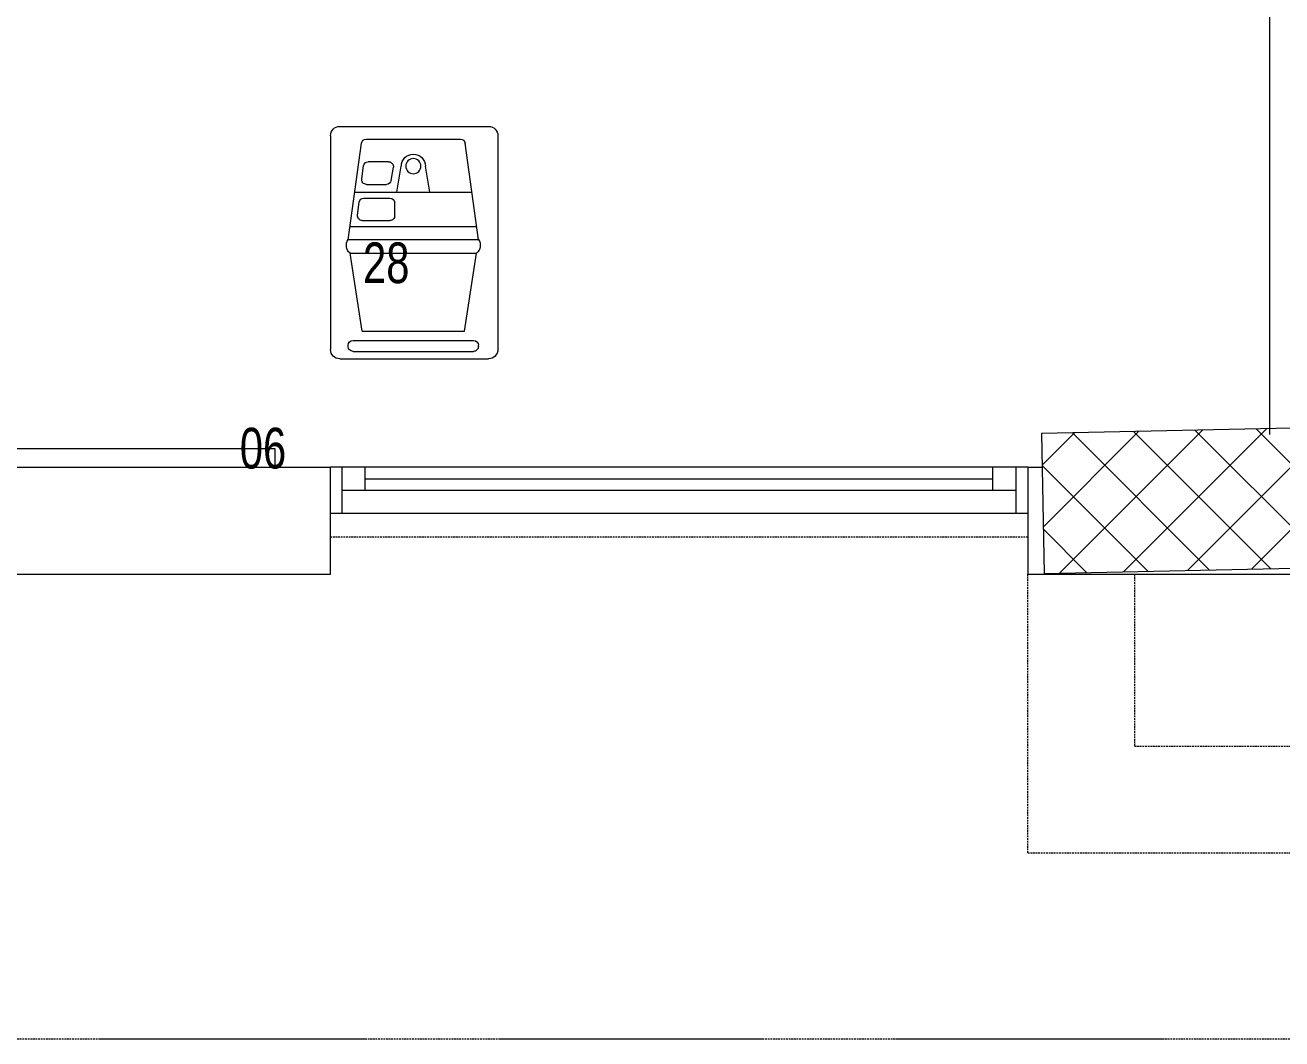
# Model space of a CAD drawing. Header units: millimetres. Extents: x -2143172 to 5255, y -610845 to 279739.
# Drawn here: x -1251768 to -1249064, y -33765 to -31584 of the extents above; entities that cross this region are included whole.
import ezdxf

# ---------------------------------------------------------------- set-up
doc = ezdxf.new("R2010")
doc.units = ezdxf.units.MM
doc.header["$LTSCALE"] = 30
doc.linetypes.add('HIDDEN', pattern=[9.525, 6.35, -3.175])
doc.linetypes.add('HIDDEN2', pattern=[0.1875, 0.125, -0.0625])
doc.layers.get('0').update_dxf_attribs({"lineweight": 5})
for name, color, linetype, lineweight in [('72_EGR_EQP_TAG', 142, 'Continuous', 5), ('Aluminum', 7, 'Continuous', 5), ('C-HYDR-CTCH', 6, 'Continuous', 5), ('Hatch', 252, 'Continuous', 5), ('LOADING', 163, 'Continuous', 5), ('Proj', 7, 'HIDDEN2', 5), ('Structure', 20, 'Continuous', 5), ('Walls', 32, 'Continuous', 5)]:
    doc.layers.add(name, color=color, linetype=linetype, lineweight=lineweight)
doc.styles.add('X3G_ENTITY_257CFD', font='swisscl.ttf', dxfattribs={"height": 200})

# ---------------------------------------------------------------- blocks, each defined once
blk = doc.blocks.new('A$C47696aed')
at = {"layer": 'Hatch'}
h = blk.add_hatch(dxfattribs=at)
h.set_pattern_fill('ANSI37', color=256, scale=30)
h.paths.add_polyline_path([(50952.7, 21917.9), (50348.7, 21909.7), (50352.6, 21621.3), (50956.6, 21629.5)])
h.paths.add_polyline_path([(43791.9, 21910.1), (43208.4, 21904.7), (43188.5, 21613.3), (43772, 21618.7)])
h.paths.add_polyline_path([(29414.9, 21902.8), (28815.8, 21898.7), (28810.1, 21605.6), (29409.2, 21609.7)])
h.paths.add_polyline_path([(36600.2, 21904.9), (35999, 21897.4), (35990.7, 21611.8), (36591.9, 21619.3)])
h.paths.add_polyline_path([(22195.7, 21912), (21589.3, 21890.2), (21603.8, 21597.6), (22210.2, 21619.5)])
h.paths.add_polyline_path([(15459.1, 21901.7), (14237.2, 21925.6), (14230.7, 21629.5), (15452.7, 21605.5)])
h.paths.add_polyline_path([(15473.2, 14701.6), (14258.2, 14685.8), (14244.7, 14393.4), (15459.7, 14409.1)])
h.paths.add_polyline_path([(15447.1, 7508.4), (14244, 7492.4), (14238.3, 7199.4), (15441.4, 7215.3)])
h.paths.add_polyline_path([(15465.6, 309.7), (14269, 298.3), (14271.8, 3.8), (15468.5, 15.2)])
h.paths.add_polyline_path([(7830.6, 311.8), (7227.1, 308.1), (7237.7, 22.6), (7841.3, 26.3)])
h.paths.add_polyline_path([(7815.2, 7509.8), (7218.4, 7511.4), (7218.2, 7210.2), (7815.1, 7208.6)])
h.paths.add_polyline_path([(7825.1, 14699.4), (7205.8, 14700.6), (7195.2, 14397.6), (7814.5, 14396.4)])
h.paths.add_polyline_path([(7801.7, 21878.7), (7201.1, 21893.2), (7197.5, 21603.6), (7798.1, 21589.1)])
h.paths.add_polyline_path([(602.6, 21876.9), (0, 21899.6), (1.9, 21611.2), (604.5, 21588.5)])
h.paths.add_polyline_path([(610.4, 7498.6), (8.3, 7491.6), (11.7, 7200), (613.7, 7206.9)])
h.paths.add_polyline_path([(627.9, 303.9), (29.5, 302.9), (34.3, 2.3), (632.7, 3.3)])
h.paths.add_polyline_path([(22214.6, 317.2), (21608.9, 304.3), (21614.6, 3.1), (22220.3, 16)])
h.paths.add_polyline_path([(22208.1, 7509.7), (21613.7, 7492.1), (21615.8, 7195.5), (22210.2, 7213.1)])
h.paths.add_polyline_path([(22199.3, 14717.7), (21600.4, 14710), (21604.4, 14409.9), (22203.4, 14417.6)])
h.paths.add_polyline_path([(29399.7, 14702.4), (28797.7, 14707.1), (28802, 14415), (29403.9, 14410.3)])
h.paths.add_polyline_path([(29403.4, 7519.8), (28799.6, 7502.2), (28813, 7202.1), (29413.1, 7223.2)])
h.paths.add_polyline_path([(29419.5, 303.8), (28815.7, 310.4), (28813.3, 24.7), (29417.2, 18.1)])
h.paths.add_polyline_path([(36618, 314.2), (36020.7, 299.7), (36029.7, 0), (36627, 14.6)])
h.paths.add_polyline_path([(36610.7, 7502.6), (36009.5, 7504.5), (36010.6, 7207.3), (36611.9, 7205.4)])
h.paths.add_polyline_path([(36574.3, 14706.4), (35993.4, 14711.1), (36013.1, 14421.3), (36594, 14416.6)])
h.paths.add_polyline_path([(43777.6, 14705.7), (43180, 14719.4), (43182, 14427.5), (43779.6, 14413.8)])
h.paths.add_polyline_path([(43778.6, 7507.1), (43210.2, 7499.5), (43212, 7205.4), (43780.5, 7213)])
h.paths.add_polyline_path([(43815.7, 310), (43210.4, 307.3), (43211.8, 2.8), (43817, 5.4)])
h.paths.add_polyline_path([(50989.9, 309.5), (50401.9, 325.5), (50388.7, 18.3), (50976.7, 2.3)])
h.paths.add_polyline_path([(50974.1, 7508.9), (50370.9, 7510), (50368.9, 7213.4), (50972.2, 7212.3)])
at = {"layer": 'C-HYDR-CTCH', "color": 4, "flags": 128}
blk.add_lwpolyline([(21608.9, 304.3), (21614.6, 3.1), (22220.3, 16), (22214.6, 317.2), (21608.9, 304.3)], dxfattribs=at)
blk = doc.blocks.new('*X58')
at = {"color": 0}
for p, q in [((5, 3), (5, 3)), ((5, 3), (5, 3)), ((5, 3), (5, 3)), ((5, 3), (5, 3)), ((5, 3), (5, 3)), ((5, 3), (5, 3)), ((5, 3), (5, 3)), ((5, 3), (5, 3)), ((5, 3), (5, 3)), ((5, 3), (5, 3)), ((5, 3), (5, 3)), ((5, 3), (5, 3)), ((5, 3), (5, 3)), ((5, 3), (5, 3)), ((5, 3), (5, 3)), ((5, 3), (5, 3)), ((5, 3), (5, 3)), ((5, 3), (5, 3)), ((5, 3), (5, 3)), ((5, 3), (5, 3)), ((5, 3), (5, 3)), ((5, 3), (5, 3)), ((5, 3), (5, 3)), ((5, 3), (5, 3)), ((5, 3), (5, 3)), ((5, 3), (5, 3)), ((5, 3), (5, 3)), ((5, 3), (5, 3)), ((5, 3), (5, 3)), ((5, 3), (5, 3)), ((5, 3), (5, 3)), ((5, 3), (5, 3)), ((5, 3), (5, 3)), ((5, 3), (5, 3)), ((5, 3), (5, 3)), ((5, 3), (5, 3)), ((5, 3), (5, 3)), ((5, 3), (5, 3)), ((5, 3), (5, 3)), ((5, 3), (5, 3)), ((5, 3), (5, 3)), ((5, 3), (5, 3)), ((5, 3), (5, 3)), ((5, 3), (5, 3)), ((5, 3), (5, 3)), ((5, 3), (5, 3)), ((5, 3), (5, 3)), ((5, 3), (5, 3)), ((5, 3), (5, 3)), ((5, 3), (5, 3)), ((5, 3), (5, 3)), ((5, 3), (5, 3)), ((5, 3), (5, 3)), ((5, 3), (5, 3)), ((5, 3), (5, 3)), ((5, 3), (5, 3)), ((5, 3), (5, 3)), ((5, 3), (5, 3)), ((5, 3), (5, 3)), ((5, 3), (5, 3)), ((5, 3), (5, 3)), ((5, 3), (5, 3)), ((5, 3), (5, 3)), ((5, 3), (5, 3)), ((5, 3), (5, 3)), ((5, 3), (5, 3)), ((6, 3), (5, 3)), ((5, 3), (5, 3)), ((6, 3), (5, 3)), ((5, 3), (5, 3)), ((6, 3), (5, 3)), ((5, 3), (5, 3)), ((6, 3), (5, 3)), ((5, 3), (5, 3)), ((5, 3), (5, 3)), ((5, 3), (5, 3)), ((5, 3), (5, 3)), ((5, 3), (5, 3)), ((5, 3), (5, 3)), ((5, 3), (5, 3)), ((5, 3), (5, 3)), ((5, 3), (5, 3)), ((5, 3), (5, 3)), ((5, 3), (5, 3)), ((5, 3), (5, 3)), ((5, 3), (5, 3)), ((5, 3), (5, 3)), ((5, 3), (5, 3)), ((5, 3), (5, 3)), ((5, 3), (5, 3)), ((5, 3), (5, 3)), ((5, 3), (5, 3)), ((5, 3), (5, 3)), ((5, 3), (5, 3)), ((5, 3), (5, 3)), ((5, 3), (5, 3)), ((6, 3), (6, 3)), ((6, 3), (6, 3)), ((6, 3), (6, 3)), ((6, 3), (6, 3)), ((6, 3), (6, 3)), ((6, 3), (6, 3)), ((6, 3), (6, 3)), ((6, 3), (6, 3)), ((6, 3), (6, 3)), ((6, 3), (6, 3)), ((6, 3), (6, 3)), ((6, 3), (6, 3)), ((6, 3), (6, 3)), ((6, 3), (6, 3)), ((6, 3), (6, 3)), ((6, 3), (6, 3)), ((6, 3), (6, 3)), ((6, 3), (6, 3)), ((6, 3), (6, 3)), ((6, 3), (6, 3)), ((6, 3), (6, 3)), ((6, 3), (6, 3)), ((6, 3), (6, 3)), ((6, 3), (6, 3)), ((6, 3), (6, 3)), ((6, 3), (6, 3)), ((6, 3), (6, 3)), ((6, 3), (6, 3)), ((6, 3), (6, 3)), ((6, 3), (6, 3)), ((6, 3), (6, 3)), ((6, 3), (6, 3)), ((6, 3), (6, 3)), ((6, 3), (6, 3)), ((6, 3), (6, 3)), ((6, 3), (6, 3)), ((6, 3), (6, 3)), ((6, 3), (6, 3)), ((6, 3), (6, 3)), ((6, 3), (6, 3)), ((6, 3), (6, 3)), ((6, 3), (6, 3)), ((6, 3), (6, 3)), ((6, 3), (6, 3)), ((6, 3), (6, 3)), ((6, 3), (6, 3)), ((6, 3), (6, 3)), ((6, 3), (6, 3)), ((6, 3), (6, 3)), ((6, 3), (6, 3)), ((6, 3), (6, 3)), ((6, 3), (6, 3)), ((6, 3), (6, 3)), ((6, 3), (6, 3)), ((6, 3), (6, 3)), ((6, 3), (6, 3)), ((6, 3), (6, 3)), ((6, 3), (6, 3)), ((6, 3), (6, 3)), ((6, 3), (6, 3)), ((6, 3), (6, 3)), ((6, 3), (6, 3)), ((6, 3), (6, 3)), ((6, 3), (6, 3)), ((6, 3), (6, 3)), ((6, 3), (6, 3)), ((6, 3), (6, 3)), ((6, 3), (6, 3)), ((6, 3), (6, 3)), ((6, 3), (6, 3)), ((6, 3), (6, 3)), ((6, 3), (6, 3)), ((6, 3), (6, 3)), ((6, 3), (6, 3)), ((6, 3), (6, 3)), ((6, 3), (6, 3)), ((6, 3), (6, 3)), ((6, 3), (6, 3)), ((6, 3), (6, 3)), ((6, 3), (6, 3)), ((6, 3), (6, 3)), ((6, 3), (6, 3)), ((6, 3), (6, 3)), ((6, 3), (6, 3)), ((6, 3), (6, 3)), ((6, 3), (6, 3)), ((6, 3), (6, 3)), ((6, 3), (6, 3)), ((6, 3), (6, 3)), ((6, 3), (6, 3)), ((6, 3), (6, 3)), ((6, 3), (6, 3)), ((6, 3), (6, 3)), ((6, 3), (6, 3)), ((6, 3), (6, 3)), ((6, 3), (6, 3)), ((6, 3), (6, 3)), ((6, 3), (6, 3)), ((6, 3), (6, 3)), ((6, 3), (6, 3)), ((6, 3), (6, 3)), ((6, 3), (6, 3)), ((6, 3), (6, 3)), ((6, 3), (6, 3)), ((6, 3), (6, 3)), ((6, 3), (6, 3)), ((6, 3), (6, 3)), ((6, 3), (6, 3)), ((6, 3), (6, 3)), ((6, 3), (6, 3)), ((6, 3), (6, 3)), ((6, 3), (6, 3)), ((6, 3), (6, 3)), ((6, 3), (6, 3)), ((6, 3), (6, 3)), ((6, 3), (6, 3)), ((6, 3), (6, 3)), ((6, 3), (6, 3)), ((6, 3), (6, 3)), ((6, 3), (6, 3)), ((6, 3), (6, 3)), ((6, 3), (6, 3)), ((6, 3), (6, 3)), ((6, 3), (6, 3)), ((6, 3), (6, 3)), ((6, 3), (6, 3)), ((6, 3), (6, 3)), ((6, 3), (6, 3)), ((6, 3), (6, 3)), ((6, 3), (6, 3)), ((6, 3), (6, 3)), ((6, 3), (6, 3)), ((6, 3), (6, 3)), ((6, 3), (6, 3)), ((6, 3), (6, 3)), ((6, 3), (6, 3)), ((6, 3), (6, 3)), ((6, 3), (6, 3)), ((6, 3), (6, 3)), ((6, 3), (6, 3)), ((6, 3), (6, 3)), ((6, 3), (6, 3)), ((6, 3), (6, 3)), ((6, 3), (6, 3)), ((6, 3), (6, 3)), ((6, 3), (6, 3)), ((6, 3), (6, 3)), ((6, 3), (6, 3)), ((6, 3), (6, 3)), ((6, 3), (6, 3)), ((6, 3), (6, 3)), ((6, 3), (6, 3)), ((6, 3), (6, 3)), ((6, 3), (6, 3)), ((6, 3), (6, 3)), ((6, 3), (6, 3)), ((6, 3), (6, 3)), ((6, 3), (6, 3)), ((6, 3), (6, 3)), ((6, 3), (6, 3)), ((6, 3), (6, 3)), ((6, 3), (6, 3)), ((6, 3), (6, 3)), ((6, 3), (6, 3)), ((6, 3), (6, 3)), ((6, 3), (6, 3)), ((6, 3), (6, 3)), ((6, 3), (6, 3)), ((6, 3), (6, 3)), ((6, 3), (6, 3)), ((6, 3), (6, 3)), ((6, 3), (6, 3)), ((6, 3), (6, 3)), ((6, 3), (6, 3)), ((6, 3), (6, 3)), ((6, 3), (6, 3)), ((6, 3), (6, 3)), ((6, 3), (6, 3)), ((6, 3), (6, 3)), ((6, 3), (6, 3)), ((6, 3), (6, 3)), ((6, 3), (6, 3)), ((6, 3), (6, 3)), ((6, 3), (6, 3)), ((6, 3), (6, 3)), ((6, 3), (6, 3)), ((6, 3), (6, 3)), ((6, 3), (6, 3)), ((6, 3), (6, 3)), ((6, 3), (6, 3)), ((6, 3), (6, 3)), ((6, 3), (6, 3)), ((6, 3), (6, 3)), ((6, 3), (6, 3)), ((6, 3), (6, 3)), ((6, 3), (6, 3)), ((6, 3), (6, 3)), ((6, 3), (6, 3)), ((6, 3), (6, 3)), ((6, 3), (6, 3)), ((6, 3), (6, 3)), ((6, 3), (6, 3)), ((6, 3), (6, 3)), ((6, 3), (6, 3)), ((6, 3), (5, 3)), ((6, 3), (5, 3)), ((6, 3), (5, 3)), ((6, 3), (5, 3)), ((6, 3), (5, 3)), ((6, 3), (6, 3)), ((6, 3), (6, 3)), ((6, 3), (6, 3)), ((6, 3), (6, 3)), ((6, 3), (6, 3)), ((6, 3), (6, 3)), ((6, 3), (6, 3)), ((6, 3), (6, 3)), ((6, 3), (6, 3)), ((6, 3), (6, 3)), ((6, 3), (6, 3)), ((6, 3), (6, 3)), ((6, 3), (6, 3)), ((6, 3), (6, 3)), ((6, 3), (6, 3)), ((6, 3), (6, 3)), ((6, 3), (6, 3)), ((6, 3), (6, 3)), ((6, 3), (6, 3)), ((6, 3), (6, 3)), ((6, 3), (6, 3)), ((6, 3), (6, 3)), ((6, 3), (6, 3)), ((6, 3), (6, 3)), ((6, 3), (6, 3)), ((6, 3), (6, 3)), ((6, 3), (6, 3)), ((6, 3), (6, 3)), ((6, 3), (6, 3)), ((6, 3), (6, 3)), ((6, 3), (6, 3)), ((6, 3), (6, 3)), ((6, 3), (6, 3)), ((6, 3), (6, 3)), ((6, 3), (6, 3)), ((6, 3), (6, 3)), ((6, 3), (6, 3)), ((6, 3), (6, 3)), ((6, 3), (6, 3)), ((6, 3), (6, 3)), ((6, 3), (6, 3)), ((6, 3), (6, 3)), ((6, 3), (6, 3)), ((6, 3), (6, 3)), ((6, 3), (6, 3)), ((6, 3), (6, 3)), ((6, 3), (6, 3)), ((6, 3), (6, 3)), ((6, 3), (6, 3)), ((6, 3), (6, 3)), ((6, 3), (6, 3)), ((6, 3), (6, 3)), ((6, 3), (6, 3)), ((6, 3), (6, 3)), ((6, 3), (6, 3)), ((6, 3), (6, 3)), ((6, 3), (6, 3)), ((6, 3), (6, 3)), ((6, 3), (6, 3)), ((6, 3), (6, 3)), ((6, 3), (6, 3)), ((6, 3), (6, 3)), ((6, 3), (6, 3)), ((6, 3), (6, 3)), ((6, 3), (6, 3)), ((6, 3), (6, 3)), ((6, 3), (6, 3)), ((6, 3), (6, 3)), ((6, 3), (6, 3)), ((6, 3), (6, 3)), ((6, 3), (6, 3)), ((6, 3), (6, 3)), ((6, 3), (6, 3)), ((6, 3), (6, 3)), ((6, 3), (6, 3)), ((6, 3), (6, 3)), ((6, 3), (6, 3)), ((6, 3), (6, 3)), ((6, 3), (6, 3)), ((6, 3), (6, 3)), ((6, 3), (6, 3)), ((6, 3), (6, 3)), ((6, 3), (6, 3)), ((6, 3), (6, 3)), ((6, 3), (6, 3)), ((6, 3), (6, 3)), ((6, 3), (6, 3)), ((6, 3), (6, 3)), ((6, 3), (6, 3)), ((6, 3), (6, 3)), ((6, 3), (6, 3)), ((6, 3), (6, 3)), ((6, 3), (6, 3)), ((6, 3), (6, 3)), ((6, 3), (6, 3)), ((6, 3), (6, 3)), ((6, 3), (6, 3)), ((6, 3), (6, 3)), ((6, 3), (6, 3)), ((6, 3), (6, 3)), ((6, 3), (6, 3)), ((6, 3), (6, 3)), ((6, 3), (6, 3)), ((6, 3), (6, 3)), ((6, 3), (6, 3)), ((6, 3), (6, 3)), ((6, 3), (6, 3)), ((6, 3), (6, 3)), ((6, 3), (6, 3)), ((6, 3), (6, 3)), ((6, 3), (6, 3)), ((6, 3), (6, 3)), ((6, 3), (6, 3)), ((6, 3), (6, 3)), ((6, 3), (6, 3)), ((6, 3), (6, 3)), ((6, 3), (6, 3)), ((6, 3), (6, 3)), ((6, 3), (6, 3)), ((6, 3), (6, 3)), ((6, 3), (6, 3)), ((6, 3), (6, 3)), ((6, 3), (6, 3)), ((6, 3), (6, 3)), ((6, 3), (6, 3)), ((6, 3), (6, 3)), ((6, 3), (6, 3)), ((6, 3), (6, 3)), ((6, 3), (6, 3)), ((6, 3), (6, 3)), ((6, 3), (6, 3)), ((6, 3), (6, 3)), ((6, 3), (6, 3)), ((6, 3), (6, 3)), ((6, 3), (6, 3)), ((6, 3), (6, 3)), ((6, 3), (6, 3)), ((6, 3), (6, 3)), ((6, 3), (6, 3)), ((6, 3), (6, 3)), ((6, 3), (6, 3)), ((6, 3), (6, 3)), ((6, 3), (6, 3)), ((6, 3), (6, 3)), ((6, 3), (6, 3)), ((6, 3), (6, 3)), ((6, 3), (6, 3)), ((6, 3), (6, 3)), ((6, 3), (6, 3)), ((6, 3), (6, 3)), ((6, 3), (6, 3)), ((6, 3), (6, 3)), ((6, 3), (6, 3)), ((6, 3), (6, 3)), ((6, 3), (6, 3)), ((6, 3), (6, 3)), ((6, 3), (6, 3)), ((6, 3), (6, 3)), ((6, 3), (6, 3)), ((6, 3), (6, 3)), ((6, 3), (6, 3)), ((6, 3), (6, 3)), ((6, 3), (6, 3)), ((6, 3), (6, 3)), ((6, 3), (6, 3)), ((6, 3), (6, 3)), ((6, 3), (6, 3)), ((6, 3), (6, 3)), ((6, 3), (6, 3)), ((6, 3), (6, 3)), ((6, 3), (6, 3)), ((6, 3), (6, 3)), ((6, 3), (6, 3)), ((6, 3), (6, 3)), ((6, 3), (6, 3)), ((6, 3), (6, 3)), ((6, 3), (6, 3)), ((6, 3), (6, 3)), ((6, 3), (6, 3)), ((6, 3), (6, 3)), ((6, 3), (6, 3)), ((6, 3), (6, 3)), ((6, 3), (6, 3)), ((6, 3), (6, 3)), ((6, 3), (6, 3)), ((6, 3), (6, 3)), ((6, 3), (6, 3)), ((6, 3), (6, 3)), ((6, 3), (6, 3)), ((6, 3), (6, 3)), ((6, 3), (6, 3)), ((6, 3), (6, 3)), ((6, 3), (6, 3)), ((6, 3), (6, 3)), ((6, 3), (6, 3)), ((6, 3), (6, 3)), ((6, 3), (6, 3)), ((6, 3), (6, 3)), ((6, 3), (6, 3)), ((6, 3), (6, 3)), ((6, 3), (6, 3)), ((6, 3), (6, 3)), ((6, 3), (6, 3)), ((6, 3), (6, 3)), ((6, 3), (6, 3)), ((6, 3), (6, 3)), ((6, 3), (6, 3)), ((6, 3), (6, 3)), ((6, 3), (6, 3)), ((6, 3), (6, 3)), ((6, 3), (6, 3)), ((6, 3), (6, 3)), ((6, 3), (6, 3)), ((6, 3), (6, 3)), ((6, 3), (6, 3)), ((6, 3), (6, 3)), ((6, 3), (6, 3)), ((6, 3), (6, 3)), ((6, 3), (6, 3)), ((6, 3), (6, 3)), ((6, 3), (6, 3)), ((6, 3), (6, 3)), ((6, 3), (6, 3)), ((6, 3), (6, 3)), ((6, 3), (6, 3)), ((6, 3), (6, 3)), ((6, 3), (6, 3)), ((6, 3), (6, 3)), ((6, 3), (6, 3)), ((6, 3), (6, 3)), ((6, 3), (6, 3)), ((6, 3), (6, 3)), ((6, 3), (6, 3)), ((6, 3), (6, 3)), ((6, 3), (6, 3)), ((6, 3), (6, 3)), ((6, 3), (6, 3)), ((6, 3), (6, 3)), ((6, 3), (6, 3)), ((6, 3), (6, 3)), ((6, 3), (6, 3)), ((6, 3), (6, 3)), ((6, 3), (6, 3)), ((6, 3), (6, 3)), ((6, 3), (6, 3)), ((6, 3), (6, 3)), ((6, 3), (6, 3)), ((6, 3), (6, 3)), ((6, 3), (6, 3)), ((6, 3), (6, 3)), ((6, 3), (6, 3)), ((6, 3), (6, 3)), ((6, 3), (6, 3)), ((6, 3), (6, 3)), ((6, 3), (6, 3)), ((6, 3), (6, 3)), ((6, 3), (6, 3)), ((6, 3), (6, 3)), ((6, 3), (6, 3)), ((6, 3), (6, 3)), ((6, 3), (6, 3)), ((6, 3), (6, 3)), ((6, 3), (6, 3)), ((6, 3), (6, 3)), ((6, 3), (6, 3)), ((6, 3), (6, 3)), ((6, 3), (6, 3)), ((6, 3), (6, 3)), ((6, 3), (6, 3)), ((6, 3), (6, 3)), ((6, 3), (6, 3)), ((6, 3), (6, 3)), ((6, 3), (6, 3)), ((6, 3), (6, 3)), ((6, 3), (6, 3)), ((6, 3), (6, 3)), ((6, 3), (6, 3)), ((6, 3), (6, 3)), ((6, 3), (6, 3)), ((6, 3), (6, 3)), ((6, 3), (6, 3)), ((6, 3), (6, 3)), ((6, 3), (6, 3)), ((6, 3), (6, 3)), ((6, 3), (6, 3)), ((6, 3), (6, 3)), ((6, 3), (6, 3)), ((6, 3), (6, 3)), ((6, 3), (6, 3)), ((6, 3), (6, 3)), ((6, 3), (6, 3)), ((6, 3), (6, 3)), ((6, 3), (6, 3)), ((6, 3), (6, 3)), ((6, 3), (6, 3)), ((6, 3), (6, 3)), ((6, 3), (6, 3)), ((6, 3), (6, 3)), ((6, 3), (6, 3)), ((6, 3), (6, 3)), ((6, 3), (6, 3)), ((6, 3), (6, 3)), ((6, 3), (6, 3)), ((6, 3), (6, 3)), ((6, 3), (6, 3)), ((6, 3), (6, 3)), ((6, 3), (6, 3)), ((6, 3), (6, 3)), ((6, 3), (6, 3)), ((6, 3), (6, 3)), ((6, 3), (6, 3)), ((6, 3), (6, 3)), ((6, 3), (6, 3)), ((6, 3), (6, 3)), ((6, 3), (6, 3)), ((6, 3), (6, 3)), ((6, 3), (6, 3))]:
    blk.add_line(p, q, dxfattribs=at)
blk = doc.blocks.new('*X59')
at = {"color": 0}
for p, q in [((13, 1), (13, 1)), ((13, 1), (13, 1)), ((13, 1), (13, 1)), ((13, 1), (13, 1)), ((13, 1), (13, 1)), ((13, 1), (13, 1)), ((13, 1), (13, 1)), ((13, 1), (13, 1)), ((13, 1), (13, 1)), ((13, 1), (13, 1)), ((13, 1), (13, 1)), ((13, 1), (13, 1)), ((13, 1), (13, 1)), ((13, 1), (13, 1)), ((13, 1), (13, 1)), ((13, 1), (14, 1)), ((13, 1), (14, 1)), ((13, 1), (14, 1)), ((13, 1), (13, 1)), ((13, 1), (13, 1)), ((13, 1), (13, 1)), ((13, 1), (13, 1)), ((13, 1), (13, 1)), ((13, 1), (13, 1)), ((13, 1), (13, 1)), ((13, 1), (13, 1)), ((13, 1), (13, 1)), ((13, 1), (13, 1)), ((13, 1), (13, 1)), ((13, 1), (13, 1)), ((13, 1), (13, 1)), ((13, 1), (13, 1)), ((13, 1), (13, 1)), ((13, 1), (13, 1)), ((13, 1), (13, 1)), ((13, 1), (13, 1)), ((13, 1), (13, 1)), ((13, 1), (13, 1)), ((13, 1), (13, 1)), ((13, 1), (13, 1)), ((13, 1), (13, 1)), ((13, 1), (13, 1)), ((13, 1), (13, 1)), ((13, 1), (13, 1)), ((13, 1), (13, 1)), ((13, 1), (13, 1)), ((13, 1), (13, 1)), ((13, 1), (13, 1)), ((13, 1), (13, 1)), ((13, 1), (13, 1)), ((13, 1), (13, 1)), ((13, 1), (13, 1)), ((13, 1), (13, 1)), ((13, 1), (13, 1)), ((13, 1), (13, 1)), ((13, 1), (13, 1)), ((13, 1), (13, 1)), ((13, 1), (13, 1)), ((13, 1), (13, 1)), ((13, 1), (13, 1)), ((13, 1), (13, 1)), ((13, 1), (13, 1)), ((13, 1), (13, 1)), ((13, 1), (13, 1)), ((13, 1), (13, 1)), ((13, 1), (13, 1)), ((13, 1), (13, 1)), ((13, 1), (13, 1)), ((13, 1), (13, 1)), ((13, 1), (13, 1)), ((13, 1), (13, 1)), ((13, 1), (13, 1)), ((13, 1), (13, 1)), ((13, 1), (13, 1)), ((13, 1), (13, 1)), ((13, 1), (13, 1)), ((13, 1), (13, 1)), ((13, 1), (13, 1)), ((13, 1), (13, 1)), ((13, 1), (13, 1)), ((13, 1), (13, 1)), ((13, 1), (13, 1)), ((13, 1), (13, 1)), ((13, 1), (13, 1)), ((13, 1), (13, 1)), ((13, 1), (13, 1)), ((13, 1), (13, 1)), ((13, 1), (13, 1)), ((13, 1), (13, 1)), ((13, 1), (13, 1)), ((13, 1), (13, 1)), ((13, 1), (13, 1)), ((13, 1), (13, 1)), ((13, 1), (13, 1)), ((13, 1), (13, 1)), ((13, 1), (13, 1)), ((13, 1), (13, 1)), ((13, 1), (13, 1)), ((13, 1), (13, 1)), ((13, 1), (13, 1)), ((13, 1), (13, 1)), ((13, 1), (13, 1)), ((13, 1), (13, 1)), ((13, 1), (13, 1)), ((13, 1), (13, 1)), ((13, 1), (13, 1)), ((13, 1), (13, 1)), ((13, 1), (13, 1)), ((13, 1), (13, 1)), ((13, 1), (13, 1)), ((13, 1), (13, 1)), ((13, 1), (13, 1)), ((13, 1), (13, 1)), ((13, 1), (13, 1)), ((13, 1), (13, 1)), ((13, 1), (13, 1)), ((13, 1), (13, 1)), ((13, 1), (13, 1)), ((13, 1), (13, 1)), ((13, 1), (13, 1)), ((13, 1), (13, 1)), ((13, 1), (13, 1)), ((13, 1), (13, 1)), ((13, 1), (14, 1)), ((13, 0), (13, 0)), ((13, 0), (13, 0)), ((13, 0), (13, 0)), ((13, 0), (13, 0)), ((13, 0), (13, 0)), ((13, 0), (13, 0)), ((13, 0), (13, 0)), ((13, 0), (13, 0)), ((13, 0), (13, 0)), ((13, 0), (13, 0)), ((13, 0), (13, 0)), ((13, 0), (13, 0)), ((13, 0), (13, 0)), ((13, 0), (13, 0)), ((13, 0), (13, 0)), ((13, 0), (13, 0)), ((13, 0), (13, 0)), ((13, 0), (13, 0)), ((13, 0), (13, 0)), ((13, 0), (13, 0)), ((13, 0), (13, 0)), ((13, 0), (13, 0)), ((13, 0), (13, 0)), ((13, 0), (13, 0)), ((13, 0), (13, 0)), ((13, 0), (13, 0)), ((13, 0), (13, 0)), ((13, 0), (13, 0)), ((13, 0), (13, 0)), ((13, 0), (13, 0)), ((13, 0), (13, 0)), ((13, 0), (13, 0)), ((13, 0), (13, 0)), ((13, 0), (13, 0)), ((13, 0), (13, 0)), ((13, 0), (13, 0)), ((13, 0), (13, 0)), ((13, 0), (13, 0)), ((13, 0), (13, 0)), ((13, 0), (13, 0)), ((13, 0), (13, 0)), ((13, 0), (13, 0)), ((13, 0), (13, 0)), ((13, 0), (13, 0)), ((13, 0), (13, 0)), ((13, 0), (13, 0)), ((13, 0), (13, 0)), ((13, 0), (13, 0)), ((13, 0), (14, 0)), ((13, 0), (14, 0)), ((13, 0), (13, 0)), ((13, 0), (14, 0)), ((14, 1), (14, 1)), ((14, 1), (14, 1)), ((14, 1), (14, 1)), ((14, 1), (14, 1)), ((14, 1), (14, 1)), ((14, 1), (14, 1)), ((14, 1), (14, 1)), ((14, 1), (14, 1)), ((14, 1), (14, 1)), ((14, 1), (14, 1)), ((14, 1), (14, 1)), ((14, 1), (14, 1)), ((14, 1), (14, 1)), ((14, 1), (14, 1)), ((14, 1), (14, 1)), ((14, 1), (14, 1)), ((14, 1), (14, 1)), ((14, 1), (14, 1)), ((14, 1), (14, 1)), ((14, 1), (14, 1)), ((14, 1), (14, 1)), ((14, 1), (14, 1)), ((14, 1), (14, 1)), ((14, 1), (14, 1)), ((14, 1), (14, 1)), ((14, 1), (14, 1)), ((14, 1), (14, 1)), ((14, 1), (14, 1)), ((14, 1), (14, 1)), ((14, 1), (14, 1)), ((14, 1), (14, 1)), ((14, 1), (14, 1)), ((14, 1), (14, 1)), ((14, 1), (14, 1)), ((14, 1), (14, 1)), ((14, 1), (14, 1)), ((14, 1), (14, 1)), ((14, 1), (14, 1)), ((14, 1), (14, 1)), ((14, 1), (14, 1)), ((14, 1), (14, 1)), ((14, 1), (14, 1)), ((14, 1), (14, 1)), ((14, 1), (14, 1)), ((14, 1), (14, 1)), ((14, 1), (14, 1)), ((14, 1), (14, 1)), ((14, 1), (14, 1)), ((14, 1), (14, 1)), ((14, 1), (14, 1)), ((14, 1), (14, 1)), ((14, 1), (14, 1)), ((14, 1), (14, 1)), ((14, 1), (14, 1)), ((14, 1), (14, 1)), ((14, 1), (14, 1)), ((14, 1), (14, 1)), ((14, 1), (14, 1)), ((14, 1), (14, 1)), ((14, 1), (14, 1)), ((14, 1), (14, 1)), ((14, 1), (14, 1)), ((14, 1), (14, 1)), ((14, 1), (14, 1)), ((14, 1), (14, 1)), ((14, 1), (14, 1)), ((14, 1), (14, 1)), ((14, 1), (14, 1)), ((14, 1), (14, 1)), ((14, 1), (14, 1)), ((14, 1), (14, 1)), ((14, 1), (14, 1)), ((14, 1), (14, 1)), ((14, 1), (14, 1)), ((14, 1), (14, 1)), ((14, 1), (14, 1)), ((14, 1), (14, 1)), ((14, 1), (14, 1)), ((14, 1), (14, 1)), ((14, 1), (14, 1)), ((14, 1), (14, 1)), ((14, 1), (14, 1)), ((14, 1), (14, 1)), ((14, 1), (14, 1)), ((14, 1), (14, 1)), ((14, 1), (14, 1)), ((14, 1), (14, 1)), ((14, 1), (14, 1)), ((14, 1), (14, 1)), ((14, 1), (14, 1)), ((14, 1), (14, 1)), ((14, 1), (14, 1)), ((14, 1), (14, 1)), ((14, 1), (14, 1)), ((14, 0), (14, 0)), ((14, 0), (14, 0)), ((14, 0), (14, 0)), ((14, 0), (14, 0)), ((14, 0), (14, 0)), ((14, 0), (14, 0)), ((14, 0), (14, 0)), ((14, 0), (14, 0)), ((14, 0), (14, 0)), ((14, 0), (14, 0)), ((14, 0), (14, 0)), ((14, 0), (14, 0)), ((14, 0), (14, 0)), ((14, 0), (14, 0)), ((14, 0), (14, 0)), ((14, 0), (14, 0)), ((14, 0), (14, 0)), ((14, 0), (14, 0)), ((14, 0), (14, 0)), ((14, 0), (14, 0)), ((14, 0), (14, 0)), ((14, 0), (14, 0)), ((14, 0), (14, 0)), ((14, 0), (14, 0)), ((14, 0), (14, 0)), ((14, 0), (14, 0)), ((14, 0), (14, 0)), ((14, 0), (14, 0)), ((14, 0), (14, 0)), ((14, 0), (14, 0)), ((14, 0), (14, 0)), ((14, 0), (14, 0)), ((14, 0), (14, 0)), ((14, 0), (14, 0)), ((14, 0), (14, 0)), ((14, 0), (14, 0)), ((14, 0), (14, 0)), ((14, 0), (14, 0)), ((14, 0), (14, 0)), ((14, 0), (14, 0)), ((14, 0), (14, 0)), ((14, 0), (14, 0)), ((14, 0), (14, 0)), ((14, 0), (14, 0)), ((14, 0), (14, 0)), ((14, 0), (14, 0)), ((14, 0), (14, 0)), ((14, 0), (14, 0)), ((13, 0), (13, 0)), ((13, 0), (14, 0)), ((13, 0), (13, 0)), ((13, 0), (14, 0)), ((13, 0), (13, 0)), ((13, 0), (14, 0)), ((13, 0), (13, 0)), ((13, 0), (13, 0)), ((13, 0), (13, 0)), ((13, 0), (13, 0)), ((13, 0), (14, 0)), ((13, 0), (13, 0)), ((13, 0), (14, 0)), ((13, 0), (13, 0)), ((13, 0), (14, 0)), ((13, 0), (13, 0)), ((13, 0), (14, 0)), ((13, 0), (13, 0)), ((13, 0), (14, 0)), ((13, 0), (13, 0)), ((13, 0), (14, 0)), ((13, 0), (13, 0)), ((13, 0), (14, 0)), ((13, 0), (13, 0)), ((13, 0), (13, 0)), ((13, 0), (13, 0)), ((13, 0), (14, 0)), ((13, 0), (13, 0)), ((13, 0), (14, 0)), ((13, 0), (13, 0)), ((13, 0), (14, 0)), ((13, 0), (13, 0)), ((13, 0), (14, 0)), ((13, 0), (13, 0)), ((13, 0), (13, 0)), ((13, 0), (13, 0)), ((13, 0), (13, 0)), ((13, 0), (13, 0)), ((13, 0), (13, 0)), ((13, 0), (13, 0)), ((13, 0), (13, 0)), ((13, 0), (13, 0)), ((13, 0), (13, 0)), ((13, 0), (13, 0)), ((13, 0), (13, 0)), ((13, 0), (13, 0)), ((13, 0), (13, 0)), ((13, 0), (13, 0)), ((13, 0), (13, 0)), ((13, 0), (13, 0)), ((13, 0), (13, 0)), ((13, 0), (13, 0)), ((13, 0), (13, 0)), ((13, 0), (13, 0)), ((13, 0), (13, 0)), ((13, 0), (13, 0)), ((13, 0), (13, 0)), ((13, 0), (13, 0)), ((13, 0), (13, 0)), ((13, 0), (13, 0)), ((13, 0), (13, 0)), ((13, 0), (13, 0)), ((13, 0), (13, 0)), ((13, 0), (13, 0)), ((13, -1), (13, -1)), ((13, -1), (13, -1)), ((13, -1), (13, -1)), ((13, -1), (13, -1)), ((13, -1), (13, -1)), ((13, -1), (14, -1)), ((13, -1), (13, -1)), ((14, 0), (14, 0)), ((14, 0), (14, 0)), ((14, 0), (14, 0)), ((14, 0), (14, 0)), ((14, 0), (14, 0)), ((14, 0), (14, 0)), ((14, 0), (14, 0)), ((14, 0), (14, 0)), ((14, 0), (14, 0)), ((14, 0), (14, 0)), ((14, 0), (14, 0)), ((14, 0), (14, 0)), ((14, 0), (14, 0)), ((14, 0), (14, 0)), ((14, 0), (14, 0)), ((13, 0), (14, 0)), ((14, 0), (14, 0)), ((14, 0), (14, 0)), ((14, 0), (14, 0)), ((14, 0), (14, 0)), ((14, 0), (14, 0)), ((14, 0), (14, 0)), ((14, 0), (14, 0)), ((14, 0), (14, 0)), ((14, 0), (14, 0)), ((14, 0), (14, 0)), ((14, 0), (14, 0)), ((14, 0), (14, 0)), ((14, 0), (14, 0)), ((14, 0), (14, 0)), ((14, 0), (14, 0)), ((14, 0), (14, 0)), ((14, 0), (14, 0)), ((14, 0), (14, 0)), ((14, 0), (14, 0)), ((14, 0), (14, 0)), ((14, 0), (14, 0)), ((14, 0), (14, 0)), ((14, 0), (14, 0)), ((14, 0), (14, 0)), ((14, 0), (14, 0)), ((14, 0), (14, 0)), ((14, 0), (14, 0)), ((14, 0), (14, 0)), ((14, 0), (14, 0)), ((14, 0), (14, 0)), ((14, 0), (14, 0)), ((14, 0), (14, 0)), ((14, 0), (14, 0)), ((14, 0), (14, 0)), ((14, -1), (14, -1)), ((14, -1), (14, -1)), ((14, -1), (14, -1)), ((14, -1), (14, -1)), ((14, -1), (14, -1))]:
    blk.add_line(p, q, dxfattribs=at)
blk = doc.blocks.new('ME13380B-P')
for p, q in [((-0.16, 0.5), (0.16, 0.5)), ((-0.18, 0.02), (-0.18, 0.48)), ((-0.1418, 0.4738), (-0.1418, 0.4709)), ((-0.1316, 0.484), (0.1279, 0.484)), ((-0.1316, 0.4607), (0.1279, 0.4607)), ((0.1382, 0.4738), (0.1382, 0.4709)), ((0.18, 0.02), (0.18, 0.48)), ((-0.1121, 0.4407), (-0.1379, 0.2729)), ((-0.1121, 0.4407), (0.1084, 0.4407)), ((0.1084, 0.4407), (0.1342, 0.2729)), ((-0.1379, 0.2729), (0.1342, 0.2729)), ((-0.1418, 0.244), (-0.1133, 0.0362)), ((0.1382, 0.244), (0.1096, 0.0362)), ((-0.1417, 0.2432), (0.138, 0.2432)), ((-0.1379, 0.2151), (0.1342, 0.2151)), ((-0.122, 0.1909), (-0.1181, 0.163)), ((-0.1118, 0.2026), (-0.0521, 0.2026)), ((-0.0418, 0.1923), (-0.0418, 0.1644)), ((-0.1278, 0.1416), (0.1241, 0.1416)), ((-0.108, 0.1541), (-0.0521, 0.1541)), ((-0.0371, 0.1416), (-0.0277, 0.0855)), ((0.0334, 0.1416), (0.024, 0.0855)), ((-0.1128, 0.1131), (-0.1089, 0.0849)), ((-0.1026, 0.1248), (-0.0597, 0.1248)), ((-0.0496, 0.1162), (-0.0448, 0.088)), ((-0.0549, 0.076), (-0.0988, 0.076)), ((-0.1032, 0.0273), (0.0995, 0.0273)), ((-0.16, 0), (0.16, 0))]:
    blk.add_line(p, q)
for points in [[(0.1084, 0.4407), (0.1084, 0.4407), (0.1084, 0.4407), (0.1084, 0.4407), (0.1084, 0.4407), (0.1084, 0.4407), (0.1084, 0.4407), (0.1084, 0.4407), (0.1084, 0.4407), (0.1084, 0.4407), (0.1084, 0.4407), (0.1084, 0.4407), (0.1084, 0.4407), (0.1084, 0.4407), (0.1084, 0.4407), (0.1084, 0.4407), (0.1084, 0.4407), (0.1084, 0.4407), (0.1084, 0.4407), (0.1084, 0.4407), (0.1084, 0.4407), (0.1084, 0.4407), (0.1084, 0.4407), (0.1084, 0.4407), (0.1084, 0.4407), (0.1084, 0.4407), (0.1084, 0.4407), (0.1084, 0.4407), (0.1084, 0.4407), (0.1084, 0.4407), (0.1084, 0.4407), (0.1084, 0.4407), (0.1084, 0.4407), (0.1084, 0.4407), (0.1084, 0.4407), (0.1084, 0.4407), (0.1084, 0.4407), (0.1084, 0.4407), (0.1084, 0.4407), (0.1084, 0.4407), (0.1084, 0.4407), (0.1084, 0.4407), (0.1084, 0.4407), (0.1084, 0.4407), (0.1084, 0.4407), (0.1084, 0.4407), (0.1084, 0.4407), (0.1084, 0.4407), (0.1084, 0.4407), (0.1084, 0.4407), (0.1084, 0.4407), (0.1084, 0.4407), (0.1084, 0.4407), (0.1084, 0.4407), (0.1084, 0.4407), (0.1084, 0.4407), (0.1084, 0.4407), (0.1084, 0.4407), (0.1084, 0.4407), (0.1084, 0.4407), (0.1084, 0.4407), (0.1084, 0.4407), (0.1084, 0.4407), (0.1084, 0.4407), (0.1084, 0.4407), (0.1084, 0.4407), (0.1084, 0.4407), (0.1084, 0.4407), (0.1084, 0.4407), (0.1084, 0.4407), (0.1084, 0.4407), (0.1084, 0.4407), (0.1084, 0.4407), (0.1084, 0.4407), (0.1084, 0.4407), (0.1084, 0.4407), (0.1084, 0.4407), (0.1084, 0.4407), (0.1084, 0.4407), (0.1084, 0.4407), (0.1084, 0.4407), (0.1084, 0.4407), (0.1084, 0.4407), (0.1084, 0.4407), (0.1084, 0.4407), (0.1084, 0.4407), (0.1084, 0.4407), (0.1084, 0.4407), (0.1084, 0.4407), (0.1084, 0.4407), (0.1084, 0.4407), (0.1084, 0.4407), (0.1084, 0.4407), (0.1084, 0.4407), (0.1084, 0.4407), (0.1084, 0.4407), (0.1084, 0.4407), (0.1084, 0.4407), (0.1084, 0.4407), (0.1084, 0.4407), (0.1084, 0.4407), (0.1084, 0.4407), (0.1084, 0.4407), (0.1084, 0.4407), (0.1084, 0.4407), (0.1084, 0.4407), (0.1084, 0.4407), (0.1084, 0.4407), (0.1084, 0.4407), (0.1084, 0.4407), (0.1084, 0.4407), (0.1084, 0.4407), (0.1084, 0.4407), (0.1084, 0.4407), (0.1084, 0.4407), (0.1084, 0.4407), (0.1084, 0.4407), (0.1084, 0.4407), (0.1084, 0.4407), (0.1084, 0.4407), (0.1084, 0.4407), (0.1084, 0.4407), (0.1084, 0.4407), (0.1084, 0.4407), (0.1084, 0.4407), (0.1084, 0.4407), (0.1084, 0.4407), (0.1084, 0.4407), (0.1084, 0.4407), (0.1084, 0.4407), (0.1084, 0.4407), (0.1084, 0.4407), (0.1084, 0.4407), (0.1084, 0.4407), (0.1084, 0.4407), (0.1084, 0.4407), (0.1084, 0.4407), (0.1084, 0.4407), (0.1084, 0.4407), (0.1084, 0.4407), (0.1084, 0.4407), (0.1084, 0.4407), (0.1084, 0.4407), (0.1084, 0.4407), (0.1084, 0.4407), (0.1084, 0.4407), (0.1084, 0.4407), (0.1084, 0.4407), (0.1084, 0.4407), (0.1084, 0.4407), (0.1084, 0.4407), (0.1084, 0.4407), (0.1084, 0.4407), (0.1084, 0.4407), (0.1084, 0.4407), (0.1084, 0.4407), (0.1084, 0.4407), (0.1084, 0.4407), (0.1084, 0.4407), (0.1084, 0.4407), (0.1084, 0.4407), (0.1084, 0.4407), (0.1084, 0.4407), (0.1084, 0.4407), (0.1084, 0.4407), (0.1084, 0.4407), (0.1084, 0.4407), (0.1084, 0.4407), (0.1084, 0.4407), (0.1084, 0.4407), (0.1084, 0.4407), (0.1084, 0.4407), (0.1084, 0.4407), (0.1084, 0.4407), (0.1084, 0.4407), (0.1084, 0.4407), (0.1084, 0.4407), (0.1084, 0.4407), (0.1084, 0.4407), (0.1084, 0.4407), (0.1084, 0.4407), (0.1084, 0.4407), (0.1084, 0.4407), (0.1084, 0.4407), (0.1084, 0.4407), (0.1084, 0.4407), (0.1084, 0.4407), (0.1084, 0.4407), (0.1084, 0.4407), (0.1084, 0.4407), (0.1084, 0.4407), (0.1084, 0.4407), (0.1084, 0.4407), (0.1084, 0.4407), (0.1084, 0.4407), (0.1084, 0.4407), (0.1084, 0.4407), (0.1084, 0.4407), (0.1084, 0.4407), (0.1084, 0.4407), (0.1084, 0.4407), (0.1084, 0.4407), (0.1084, 0.4407), (0.1084, 0.4407), (0.1084, 0.4407), (0.1084, 0.4407), (0.1084, 0.4407), (0.1084, 0.4407), (0.1084, 0.4407), (0.1084, 0.4407), (0.1084, 0.4407), (0.1084, 0.4407), (0.1084, 0.4407), (0.1084, 0.4407), (0.1084, 0.4407), (0.1084, 0.4407), (0.1084, 0.4407), (0.1084, 0.4407), (0.1084, 0.4407), (0.1084, 0.4407), (0.1084, 0.4407), (0.1084, 0.4407), (0.1084, 0.4407), (0.1084, 0.4407), (0.1084, 0.4407), (0.1084, 0.4407), (0.1084, 0.4407), (0.1084, 0.4407), (0.1084, 0.4407), (0.1084, 0.4407), (0.1084, 0.4407), (0.1084, 0.4407), (0.1084, 0.4407), (0.1084, 0.4407), (0.1084, 0.4407), (0.1084, 0.4407), (0.1084, 0.4407), (0.1084, 0.4407), (0.1084, 0.4407), (0.1084, 0.4407), (0.1084, 0.4407), (0.1084, 0.4407), (0.1084, 0.4407), (0.1084, 0.4407), (0.1084, 0.4407), (0.1084, 0.4407), (0.1084, 0.4407), (0.1084, 0.4407), (0.1084, 0.4407), (0.1084, 0.4407), (0.1084, 0.4407), (0.1084, 0.4407), (0.1084, 0.4407), (0.1084, 0.4407), (0.1084, 0.4407), (0.1084, 0.4407), (0.1084, 0.4407), (0.1084, 0.4407), (0.1084, 0.4407), (0.1084, 0.4407), (0.1084, 0.4407), (0.1084, 0.4407), (0.1084, 0.4407), (0.1084, 0.4407), (0.1084, 0.4407), (0.1084, 0.4407), (0.1084, 0.4407), (0.1084, 0.4407), (0.1084, 0.4407), (0.1084, 0.4407), (0.1084, 0.4407), (0.1084, 0.4407), (0.1084, 0.4407), (0.1084, 0.4407), (0.1084, 0.4407), (0.1084, 0.4407), (0.1084, 0.4407)], [(0.1084, 0.4407), (0.1084, 0.4407), (0.1084, 0.4407), (0.1084, 0.4407), (0.1084, 0.4407), (0.1084, 0.4407), (0.1084, 0.4407), (0.1084, 0.4407), (0.1084, 0.4407), (0.1084, 0.4407), (0.1084, 0.4407), (0.1084, 0.4407), (0.1084, 0.4407), (0.1084, 0.4407), (0.1084, 0.4407), (0.1084, 0.4407), (0.1084, 0.4407), (0.1084, 0.4407), (0.1084, 0.4407), (0.1084, 0.4407), (0.1084, 0.4407), (0.1084, 0.4407), (0.1084, 0.4407), (0.1084, 0.4407), (0.1084, 0.4407), (0.1084, 0.4407), (0.1084, 0.4407), (0.1084, 0.4407), (0.1084, 0.4407), (0.1084, 0.4407), (0.1084, 0.4407), (0.1084, 0.4407), (0.1084, 0.4407), (0.1084, 0.4407), (0.1084, 0.4407), (0.1084, 0.4407), (0.1084, 0.4407), (0.1084, 0.4407), (0.1084, 0.4407), (0.1084, 0.4407), (0.1084, 0.4407), (0.1084, 0.4407), (0.1084, 0.4407), (0.1084, 0.4407), (0.1084, 0.4407), (0.1084, 0.4407), (0.1084, 0.4407), (0.1084, 0.4407), (0.1084, 0.4407), (0.1084, 0.4407), (0.1084, 0.4407), (0.1084, 0.4407), (0.1084, 0.4407), (0.1084, 0.4407), (0.1084, 0.4407), (0.1084, 0.4407), (0.1084, 0.4407), (0.1084, 0.4407), (0.1084, 0.4407), (0.1084, 0.4407), (0.1084, 0.4407), (0.1084, 0.4407), (0.1084, 0.4407), (0.1084, 0.4407), (0.1084, 0.4407), (0.1084, 0.4407), (0.1084, 0.4407), (0.1084, 0.4407), (0.1084, 0.4407), (0.1084, 0.4407), (0.1084, 0.4407), (0.1084, 0.4407), (0.1084, 0.4407), (0.1084, 0.4407), (0.1084, 0.4407), (0.1084, 0.4407), (0.1084, 0.4407), (0.1084, 0.4407), (0.1084, 0.4407), (0.1084, 0.4407), (0.1084, 0.4407), (0.1084, 0.4407), (0.1084, 0.4407), (0.1084, 0.4407), (0.1084, 0.4407), (0.1084, 0.4407), (0.1084, 0.4407), (0.1084, 0.4407), (0.1084, 0.4407), (0.1084, 0.4407), (0.1084, 0.4407), (0.1084, 0.4407), (0.1084, 0.4407), (0.1084, 0.4407), (0.1084, 0.4407), (0.1084, 0.4407), (0.1084, 0.4407), (0.1084, 0.4407), (0.1084, 0.4407), (0.1084, 0.4407), (0.1084, 0.4407), (0.1084, 0.4407), (0.1084, 0.4407), (0.1084, 0.4407), (0.1084, 0.4407), (0.1084, 0.4407), (0.1084, 0.4407), (0.1084, 0.4407), (0.1084, 0.4407), (0.1084, 0.4407), (0.1084, 0.4407), (0.1084, 0.4407), (0.1084, 0.4407), (0.1084, 0.4407), (0.1084, 0.4407), (0.1084, 0.4407), (0.1084, 0.4407), (0.1084, 0.4407), (0.1084, 0.4407), (0.1084, 0.4407), (0.1084, 0.4407), (0.1084, 0.4407), (0.1084, 0.4407), (0.1084, 0.4407), (0.1084, 0.4407), (0.1084, 0.4407), (0.1084, 0.4407), (0.1084, 0.4407), (0.1084, 0.4407), (0.1084, 0.4407), (0.1084, 0.4407), (0.1084, 0.4407), (0.1084, 0.4407), (0.1084, 0.4407), (0.1084, 0.4407), (0.1084, 0.4407), (0.1084, 0.4407), (0.1084, 0.4407), (0.1084, 0.4407), (0.1084, 0.4407), (0.1084, 0.4407), (0.1084, 0.4407), (0.1084, 0.4407), (0.1084, 0.4407), (0.1084, 0.4407), (0.1084, 0.4407), (0.1084, 0.4407), (0.1084, 0.4407), (0.1084, 0.4407), (0.1084, 0.4407), (0.1084, 0.4407), (0.1084, 0.4407), (0.1084, 0.4407), (0.1084, 0.4407), (0.1084, 0.4407), (0.1084, 0.4407), (0.1084, 0.4407), (0.1084, 0.4407), (0.1084, 0.4407), (0.1084, 0.4407), (0.1084, 0.4407), (0.1084, 0.4407), (0.1084, 0.4407), (0.1084, 0.4407), (0.1084, 0.4407), (0.1084, 0.4407), (0.1084, 0.4407), (0.1084, 0.4407), (0.1084, 0.4407), (0.1084, 0.4407), (0.1084, 0.4407), (0.1084, 0.4407), (0.1084, 0.4407), (0.1084, 0.4407), (0.1084, 0.4407), (0.1084, 0.4407), (0.1084, 0.4407), (0.1084, 0.4407), (0.1084, 0.4407), (0.1084, 0.4407), (0.1084, 0.4407), (0.1084, 0.4407), (0.1084, 0.4407), (0.1084, 0.4407), (0.1084, 0.4407), (0.1084, 0.4407), (0.1084, 0.4407), (0.1084, 0.4407), (0.1084, 0.4407), (0.1084, 0.4407), (0.1084, 0.4407), (0.1084, 0.4407), (0.1084, 0.4407), (0.1084, 0.4407), (0.1084, 0.4407), (0.1084, 0.4407), (0.1084, 0.4407), (0.1084, 0.4407), (0.1084, 0.4407), (0.1084, 0.4407), (0.1084, 0.4407), (0.1084, 0.4407), (0.1084, 0.4407), (0.1084, 0.4407), (0.1084, 0.4407), (0.1084, 0.4407), (0.1084, 0.4407), (0.1084, 0.4407), (0.1084, 0.4407), (0.1084, 0.4407), (0.1084, 0.4407), (0.1084, 0.4407), (0.1084, 0.4407), (0.1084, 0.4407), (0.1084, 0.4407), (0.1084, 0.4407), (0.1084, 0.4407), (0.1084, 0.4407), (0.1084, 0.4407)], [(0.1084, 0.4407), (0.1084, 0.4407), (0.1084, 0.4407), (0.1084, 0.4407), (0.1084, 0.4407), (0.1084, 0.4407), (0.1084, 0.4407), (0.1084, 0.4407), (0.1084, 0.4407), (0.1084, 0.4407), (0.1084, 0.4407), (0.1084, 0.4407), (0.1084, 0.4407), (0.1084, 0.4407), (0.1084, 0.4407), (0.1084, 0.4407), (0.1084, 0.4407), (0.1084, 0.4407), (0.1084, 0.4407), (0.1084, 0.4407), (0.1084, 0.4407), (0.1084, 0.4407), (0.1084, 0.4407), (0.1084, 0.4407), (0.1084, 0.4407), (0.1084, 0.4407), (0.1084, 0.4407), (0.1084, 0.4407), (0.1084, 0.4407), (0.1084, 0.4407), (0.1084, 0.4407), (0.1084, 0.4407), (0.1084, 0.4407), (0.1084, 0.4407), (0.1084, 0.4407), (0.1084, 0.4407), (0.1084, 0.4407), (0.1084, 0.4407), (0.1084, 0.4407), (0.1084, 0.4407), (0.1084, 0.4407), (0.1084, 0.4407), (0.1084, 0.4407), (0.1084, 0.4407), (0.1084, 0.4407), (0.1084, 0.4407), (0.1084, 0.4407), (0.1084, 0.4407), (0.1084, 0.4407), (0.1084, 0.4407), (0.1084, 0.4407), (0.1084, 0.4407), (0.1084, 0.4407), (0.1084, 0.4407), (0.1084, 0.4407), (0.1084, 0.4407), (0.1084, 0.4407), (0.1084, 0.4407), (0.1084, 0.4407), (0.1084, 0.4407), (0.1084, 0.4407), (0.1084, 0.4407), (0.1084, 0.4407), (0.1084, 0.4407), (0.1084, 0.4407), (0.1084, 0.4407), (0.1084, 0.4407), (0.1084, 0.4407), (0.1084, 0.4407), (0.1084, 0.4407), (0.1084, 0.4407), (0.1084, 0.4407), (0.1084, 0.4407), (0.1084, 0.4407), (0.1084, 0.4407), (0.1084, 0.4407), (0.1084, 0.4407), (0.1084, 0.4407), (0.1084, 0.4407), (0.1084, 0.4407), (0.1084, 0.4407), (0.1084, 0.4407), (0.1084, 0.4407), (0.1084, 0.4407), (0.1084, 0.4407), (0.1084, 0.4407), (0.1084, 0.4407), (0.1084, 0.4407), (0.1084, 0.4407), (0.1084, 0.4407), (0.1084, 0.4407), (0.1084, 0.4407), (0.1084, 0.4407), (0.1084, 0.4407), (0.1084, 0.4407), (0.1084, 0.4407), (0.1084, 0.4407), (0.1084, 0.4407), (0.1084, 0.4407), (0.1084, 0.4407), (0.1084, 0.4407), (0.1084, 0.4407), (0.1084, 0.4407), (0.1084, 0.4407), (0.1084, 0.4407), (0.1084, 0.4407), (0.1084, 0.4407), (0.1084, 0.4407), (0.1084, 0.4407), (0.1084, 0.4407), (0.1084, 0.4407), (0.1084, 0.4407), (0.1084, 0.4407), (0.1084, 0.4407), (0.1084, 0.4407), (0.1084, 0.4407), (0.1084, 0.4407), (0.1084, 0.4407), (0.1084, 0.4407), (0.1084, 0.4407), (0.1084, 0.4407), (0.1084, 0.4407), (0.1084, 0.4407), (0.1084, 0.4407), (0.1084, 0.4407), (0.1084, 0.4407), (0.1084, 0.4407), (0.1084, 0.4407), (0.1084, 0.4407), (0.1084, 0.4407), (0.1084, 0.4407), (0.1084, 0.4407), (0.1084, 0.4407), (0.1084, 0.4407), (0.1084, 0.4407), (0.1084, 0.4407), (0.1084, 0.4407), (0.1084, 0.4407), (0.1084, 0.4407), (0.1084, 0.4407), (0.1084, 0.4407), (0.1084, 0.4407), (0.1084, 0.4407), (0.1084, 0.4407), (0.1084, 0.4407), (0.1084, 0.4407), (0.1084, 0.4407), (0.1084, 0.4407), (0.1084, 0.4407), (0.1084, 0.4407), (0.1084, 0.4407), (0.1084, 0.4407), (0.1084, 0.4407), (0.1084, 0.4407), (0.1084, 0.4407), (0.1084, 0.4407), (0.1084, 0.4407), (0.1084, 0.4407), (0.1084, 0.4407), (0.1084, 0.4407), (0.1084, 0.4407), (0.1084, 0.4407), (0.1084, 0.4407), (0.1084, 0.4407), (0.1084, 0.4407), (0.1084, 0.4407), (0.1084, 0.4407), (0.1084, 0.4407), (0.1084, 0.4407), (0.1084, 0.4407), (0.1084, 0.4407), (0.1084, 0.4407), (0.1084, 0.4407), (0.1084, 0.4407), (0.1084, 0.4407), (0.1084, 0.4407), (0.1084, 0.4407), (0.1084, 0.4407), (0.1084, 0.4407), (0.1084, 0.4407), (0.1084, 0.4407), (0.1084, 0.4407), (0.1084, 0.4407), (0.1084, 0.4407), (0.1084, 0.4407), (0.1084, 0.4407), (0.1084, 0.4407), (0.1084, 0.4407), (0.1084, 0.4407), (0.1084, 0.4407), (0.1084, 0.4407), (0.1084, 0.4407), (0.1084, 0.4407), (0.1084, 0.4407), (0.1084, 0.4407), (0.1084, 0.4407), (0.1084, 0.4407), (0.1084, 0.4407), (0.1084, 0.4407), (0.1084, 0.4407), (0.1084, 0.4407), (0.1084, 0.4407), (0.1084, 0.4407), (0.1084, 0.4407), (0.1084, 0.4407), (0.1084, 0.4407), (0.1084, 0.4407), (0.1084, 0.4407), (0.1084, 0.4407), (0.1084, 0.4407), (0.1084, 0.4407), (0.1084, 0.4407), (0.1084, 0.4407), (0.1084, 0.4407)]]:
    blk.add_lwpolyline(points, close=True)
blk.add_circle((-0.0018, 0.0855), 0.0163)
for centre, radius, start, end in [((-0.16, 0.48), 0.02, 90, 180), ((0.16, 0.48), 0.02, 360, 90), ((-0.1316, 0.4738), 0.0102, 90, 180), ((-0.1316, 0.4709), 0.0102, 180, 270), ((0.1279, 0.4738), 0.0102, 360, 90), ((0.1279, 0.4709), 0.0102, 270, 360), ((-0.1239, 0.256), 0.022, 129.6723, 215.5529), ((0.1202, 0.256), 0.022, 324.4471, 50.3277), ((-0.1118, 0.1923), 0.0102, 90, 187.8096), ((-0.0521, 0.1923), 0.0102, 360, 90), ((-0.108, 0.1644), 0.0102, 187.8096, 270), ((-0.0521, 0.1644), 0.0102, 270, 360), ((-0.1026, 0.1145), 0.0102, 90, 187.8096), ((-0.0597, 0.1145), 0.0102, 9.5478, 90), ((-0.0988, 0.0863), 0.0102, 187.8096, 270), ((-0.0549, 0.0863), 0.0102, 270, 9.5478), ((-0.0018, 0.0855), 0.0258, 180, 360), ((-0.1032, 0.0376), 0.0102, 187.8096, 270), ((0.0995, 0.0376), 0.0102, 270, 352.1904), ((-0.16, 0.02), 0.02, 180, 270), ((0.16, 0.02), 0.02, 270, 360)]:
    blk.add_arc(centre, radius, start, end)
at = {"color": 1, "xscale": 8.594724931754172e-10, "yscale": 8.594724931754172e-10, "zscale": 8.594724931754172e-10}
blk.add_blockref('*X58', (0.1084, 0.4407), dxfattribs=at)
at = {"color": 8, "xscale": 5.502442945726216e-10, "yscale": 5.502442945726216e-10, "zscale": 5.502442945726216e-10}
blk.add_blockref('*X59', (0.1084, 0.4407), dxfattribs=at)

msp = doc.modelspace()

# ---------------------------------------------------------------- linework, layer by layer
at = {"layer": 'Aluminum', "color": 6}
for p, q in [((-1249611.1, -32534.7), (-1251111.1, -32534.7)), ((-1251086.1, -32634.7), (-1251086.1, -32534.7)), ((-1251036.1, -32584.7), (-1251036.1, -32534.7)), ((-1249686.1, -32584.7), (-1249686.1, -32534.7)), ((-1249636.1, -32634.7), (-1249636.1, -32534.7)), ((-1251036.1, -32559.7), (-1249686.1, -32559.7)), ((-1249636.1, -32584.7), (-1251086.1, -32584.7)), ((-1249611.1, -32634.7), (-1251111.1, -32634.7))]:
    msp.add_line(p, q, dxfattribs=at)
at = {"layer": 'LOADING', "elevation": -0.1}
msp.add_lwpolyline([(-1251855.4, -32495.6), (-1251855.4, -32534.7), (-1251230.2, -32534.7), (-1251230.2, -32495.6), (-1251855.4, -32495.6)], dxfattribs=at)
at = {"layer": 'Proj', "color": 6}
msp.add_line((-1251111.1, -32684.7), (-1249611.1, -32684.7), dxfattribs=at)
at = {"layer": 'Proj'}
for p, q in [((-1249611.1, -33364.7), (-1249611.1, -32764.7)), ((-1249381.1, -33134.7), (-1249381.1, -32764.7)), ((-1249381.1, -33134.7), (-1234440.7, -33134.7)), ((-1249611.1, -33364.7), (-1234210.7, -33364.7))]:
    msp.add_line(p, q, dxfattribs=at)
at = {"layer": 'Proj', "elevation": 0}
msp.add_lwpolyline([(-1220760.9, -9864.7), (-1272180.9, -9864.7), (-1272180.9, -33764.7), (-1220760.9, -33764.7)], dxfattribs=at)
at = {"layer": 'Proj', "linetype": 'HIDDEN', "ltscale": 3}
msp.add_lwpolyline([(-1220760.9, -9864.7), (-1272180.9, -9864.7), (-1272180.9, -33764.7), (-1220760.9, -33764.7)], dxfattribs=at)
at = {"layer": 'Walls'}
for p, q in [((-1249090.9, -28534.7), (-1249090.9, -32464.7)), ((-1253090.9, -32534.7), (-1251111.1, -32534.7)), ((-1251111.1, -32764.7), (-1251111.1, -32534.7)), ((-1249611.1, -32534.7), (-1249580, -32534.7)), ((-1249611.1, -32534.7), (-1249611.1, -32764.7)), ((-1253230.9, -32764.7), (-1251111.1, -32764.7)), ((-1249611.1, -32764.7), (-1248645.9, -32764.7))]:
    msp.add_line(p, q, dxfattribs=at)

# ---------------------------------------------------------------- block references
at = {"layer": 'LOADING', "xscale": -1000, "yscale": 1000, "zscale": 1000, "rotation": 180.0000000013554}
msp.add_blockref('ME13380B-P', (-1250930.9, -31801.7, -0.1), dxfattribs=at)
at = {"layer": 'Structure', "color": 3}
msp.add_blockref('A$C47696aed', (-1271190.2, -32767, 0), dxfattribs=at)

# ---------------------------------------------------------------- texts
at = {"layer": '72_EGR_EQP_TAG', "char_height": 87.47, "attachment_point": 2, "style": 'X3G_ENTITY_257CFD'}
for s, insert in [('28', (-1250991, -32051.4, 0)), ('06', (-1251256.1, -32450.2, -0.1))]:
    msp.add_mtext(s, dxfattribs=dict(at, insert=insert))

doc.saveas('drawing.dxf')
